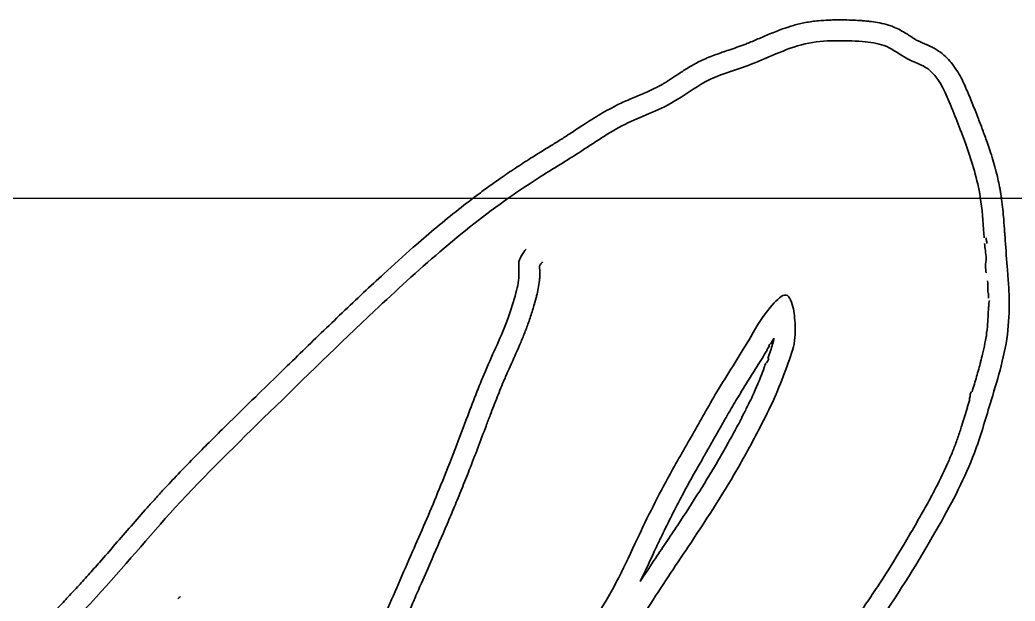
# Model space of a CAD drawing. Header units: millimetres. Extents: x 120281 to 1416367021, y -641565767 to 918373.
# Drawn here: x 931224.9 to 931692.3, y 864386.8 to 864659.6 of the extents above; entities that cross this region are included whole.
import ezdxf

# ---------------------------------------------------------------- set-up
doc = ezdxf.new("R2010")
doc.units = ezdxf.units.MM
doc.layers.add('0_Ном._пера__1', color=7, linetype='Continuous', lineweight=35)
doc.layers.add('размер', color=90, linetype='Continuous', lineweight=40)

msp = doc.modelspace()

# ---------------------------------------------------------------- linework, layer by layer
at = {"layer": '0_Ном._пера__1', "linetype": 'Continuous'}
for points, knots in [([(931633.90833, 864656.83871), (931633.20173, 864657.08834), (931632.50175, 864657.30726), (931631.81106, 864657.50102), (931630.39205, 864657.89909), (931629.01923, 864658.19189), (931627.69236, 864658.42077), (931626.36551, 864658.64965), (931625.0906, 864658.81462), (931623.877, 864658.94781), (931623.55327, 864658.98334), (931623.28362, 864659.01469), (931622.96825, 864659.04616), (931622.65261, 864659.07766), (931622.2572, 864659.11324), (931621.94272, 864659.14186), (931621.31393, 864659.19908), (931620.7153, 864659.24717), (931620.09096, 864659.2935), (931618.84234, 864659.38617), (931617.60606, 864659.4575), (931616.37371, 864659.51114), (931615.00524, 864659.5707), (931613.64614, 864659.60819), (931612.29454, 864659.62754), (931611.31303, 864659.64159), (931610.33567, 864659.64618), (931609.36126, 864659.64278), (931608.61411, 864659.64017), (931607.86004, 864659.63281), (931607.09685, 864659.619), (931606.33359, 864659.6052), (931605.55408, 864659.58537), (931604.77478, 864659.55613), (931603.21631, 864659.49766), (931601.63536, 864659.40354), (931600.01935, 864659.25578), (931598.9488, 864659.1579), (931597.86298, 864659.03639), (931596.7708, 864658.88482), (931595.77905, 864658.74718), (931594.7866, 864658.58464), (931593.77999, 864658.39293), (931593.30797, 864658.30304), (931592.81873, 864658.21024), (931592.3526, 864658.10938), (931591.88649, 864658.00852), (931591.42462, 864657.9013), (931590.96578, 864657.79069), (931590.0483, 864657.56951), (931589.16328, 864657.32767), (931588.27436, 864657.07311), (931586.49651, 864656.564), (931584.77135, 864655.99611), (931583.10139, 864655.39608), (931581.02643, 864654.65053), (931579.03041, 864653.85538), (931577.10715, 864653.05668), (931575.18389, 864652.25798), (931573.33371, 864651.45622), (931571.53917, 864650.68744), (931569.74463, 864649.91867), (931568.00552, 864649.18294), (931566.30532, 864648.50905), (931565.94339, 864648.3656), (931565.55851, 864648.2236), (931565.19996, 864648.08594)], [0, 0, 0, 0, 1, 1, 1, 2, 2, 2, 3, 3, 3, 4, 4, 4, 5, 5, 5, 6, 6, 6, 7, 7, 7, 8, 8, 8, 9, 9, 9, 10, 10, 10, 11, 11, 11, 12, 12, 12, 13, 13, 13, 14, 14, 14, 15, 15, 15, 16, 16, 16, 17, 17, 17, 18, 18, 18, 19, 19, 19, 20, 20, 20, 21, 21, 21, 22, 22, 22, 22]), ([(931635.93965, 864656.00626), (931635.76212, 864656.08469), (931635.58209, 864656.16205), (931635.40322, 864656.23681), (931635.22468, 864656.31143), (931635.16143, 864656.36221), (931634.98345, 864656.43265), (931634.6275, 864656.57353), (931634.32436, 864656.71163), (931633.97122, 864656.83645)], [0, 0, 0, 0, 1, 1, 1, 2, 2, 2, 3, 3, 3, 3]), ([(931646.13511, 864650.06414), (931646.0487, 864650.10842), (931645.96487, 864650.15213), (931645.88364, 864650.19525), (931645.72154, 864650.2813), (931645.6565, 864650.36792), (931645.48249, 864650.46685), (931645.30862, 864650.5657), (931645.15622, 864650.66854), (931644.9693, 864650.78055), (931644.5954, 864651.00461), (931644.20072, 864651.25365), (931643.77272, 864651.52681), (931643.13723, 864651.93239), (931642.43681, 864652.38947), (931641.66892, 864652.88002), (931640.90103, 864653.37056), (931640.06217, 864653.89502), (931639.13226, 864654.42546), (931638.20235, 864654.9559), (931637.1795, 864655.49265), (931636.05005, 864655.99234)], [0, 0, 0, 0, 1, 1, 1, 2, 2, 2, 3, 3, 3, 4, 4, 4, 5, 5, 5, 6, 6, 6, 7, 7, 7, 7]), ([(931677.62924, 864559.26759), (931677.22337, 864565.00709), (931676.8175, 864570.74659), (931675.91101, 864576.41216), (931675.24583, 864580.56953), (931674.31108, 864584.6871), (931673.16624, 864588.75428), (931672.0566, 864592.69641), (931670.74959, 864596.5912), (931669.39054, 864600.41304), (931666.92855, 864607.3365), (931664.29579, 864614.02057), (931661.34128, 864621.10281), (931658.88972, 864626.97945), (931656.21662, 864633.13023), (931651.37553, 864636.59559), (931648.44673, 864638.6921), (931644.72442, 864639.80572), (931641.40538, 864641.57548), (931638.15311, 864643.30965), (931635.28805, 864645.67384), (931631.99035, 864647.10848), (931628.90625, 864648.4502), (931625.44375, 864648.97889), (931622.0202, 864649.32282), (931617.7466, 864649.75215), (931613.53369, 864649.89358), (931609.28325, 864649.87593), (931604.65336, 864649.85671), (931599.97892, 864649.64874), (931595.44047, 864648.76782), (931590.68961, 864647.84567), (931586.08775, 864646.18612), (931581.59328, 864644.34293), (931577.14165, 864642.51731), (931572.79536, 864640.51153), (931568.30121, 864638.80804), (931561.0797, 864636.07076), (931553.47641, 864634.114), (931546.70435, 864630.50948), (931541.53355, 864627.75725), (931536.84736, 864624.04435), (931531.75132, 864621.10281), (931524.53304, 864616.93625), (931516.49248, 864614.31727), (931509.04422, 864610.58992), (931501.49754, 864606.8133), (931494.55893, 864601.89882), (931487.44737, 864597.30958), (931481.58634, 864593.52733), (931475.60783, 864589.96599), (931469.72313, 864586.24357), (931464.6199, 864583.01548), (931459.58723, 864579.66624), (931454.64676, 864576.19129), (931432.15108, 864560.36865), (931411.56722, 864541.9397), (931391.51274, 864523.07183), (931374.85979, 864507.40423), (931358.57187, 864491.43399), (931342.2215, 864475.48537), (931327.182, 864460.8154), (931312.08967, 864446.16373), (931297.91755, 864430.66635), (931285.30592, 864416.87538), (931273.42302, 864402.41468), (931260.81255, 864388.61478), (931253.29068, 864380.38344), (931245.50993, 864372.38721), (931238.02171, 864364.12874), (931230.11802, 864355.41207), (931222.54022, 864346.40325), (931214.75954, 864337.56806), (931207.05921, 864328.82413), (931199.16015, 864320.25027), (931192.05238, 864311.00928), (931186.73071, 864304.09045), (931181.85262, 864296.79765), (931177.62807, 864289.18309), (931173.77401, 864282.23633), (931170.46372, 864275.02178), (931166.50342, 864268.0667), (931161.18166, 864258.72064), (931154.68595, 864249.84313), (931151.48884, 864239.72586), (931150.02211, 864235.08437), (931149.25085, 864230.1819), (931148.71003, 864225.27697), (931148.30104, 864221.56764), (931148.02378, 864217.8569), (931148.14977, 864214.16379), (931148.28251, 864210.2729), (931148.86368, 864206.40159), (931149.26607, 864202.49369), (931149.70846, 864198.19728), (931149.93508, 864193.85668), (931150.93424, 864189.71367), (931151.79273, 864186.15392), (931153.21846, 864182.74007), (931154.26746, 864179.15357), (931155.26625, 864175.73874), (931155.92669, 864172.16726), (931157.6119, 864169.15213), (931159.0689, 864166.54532), (931161.29076, 864164.35451), (931163.16714, 864161.92795), (931165.80098, 864158.52182), (931167.74655, 864154.65154), (931170.39879, 864151.36964), (931173.49959, 864147.53268), (931177.56777, 864144.49982), (931181.52217, 864141.36644), (931185.51984, 864138.19876), (931189.40102, 864134.9283), (931193.75774, 864132.47508), (931197.77595, 864130.21246), (931202.20015, 864128.64497), (931206.55271, 864126.91751), (931211.54947, 864124.93438), (931216.4509, 864122.74045), (931221.56994, 864121.36192), (931228.38402, 864119.52694), (931235.58157, 864119.13677), (931242.7054, 864118.58307), (931248.47881, 864118.13433), (931254.20434, 864117.57817), (931259.94476, 864117.47122), (931268.0855, 864117.31956), (931276.25552, 864118.07142), (931284.41837, 864118.58311), (931289.98977, 864118.93235), (931295.55696, 864119.16978), (931301.10205, 864119.69317), (931307.6237, 864120.30875), (931314.11392, 864121.31995), (931320.57116, 864122.47191), (931328.19964, 864123.83282), (931335.78247, 864125.39017), (931343.37522, 864126.9176), (931356.20987, 864129.49954), (931369.07358, 864131.99602), (931381.75405, 864135.25387), (931394.19097, 864138.44915), (931406.45232, 864142.37677), (931418.46269, 864146.92395), (931429.73292, 864151.19091), (931440.78223, 864156.00345), (931451.83159, 864160.81596)], [0, 0, 0, 0, 1, 1, 1, 2, 2, 2, 3, 3, 3, 4, 4, 4, 5, 5, 5, 6, 6, 6, 7, 7, 7, 8, 8, 8, 9, 9, 9, 10, 10, 10, 11, 11, 11, 12, 12, 12, 13, 13, 13, 14, 14, 14, 15, 15, 15, 16, 16, 16, 17, 17, 17, 18, 18, 18, 19, 19, 19, 20, 20, 20, 21, 21, 21, 22, 22, 22, 23, 23, 23, 24, 24, 24, 25, 25, 25, 26, 26, 26, 27, 27, 27, 28, 28, 28, 29, 29, 29, 30, 30, 30, 31, 31, 31, 32, 32, 32, 33, 33, 33, 34, 34, 34, 35, 35, 35, 36, 36, 36, 37, 37, 37, 38, 38, 38, 39, 39, 39, 40, 40, 40, 41, 41, 41, 42, 42, 42, 43, 43, 43, 44, 44, 44, 45, 45, 45, 46, 46, 46, 47, 47, 47, 48, 48, 48, 49, 49, 49, 49]), ([(931565.30377, 864648.08614), (931565.01183, 864647.97391), (931564.72162, 864647.86398), (931564.42745, 864647.75415), (931564.13313, 864647.64425), (931563.75796, 864647.54491), (931563.45812, 864647.43595), (931562.85813, 864647.21791), (931562.23529, 864646.99274), (931561.61452, 864646.77619), (931560.37298, 864646.34309), (931559.099, 864645.91028), (931557.78442, 864645.46494), (931555.81824, 864644.79887), (931553.78014, 864644.10525), (931551.6891, 864643.33143), (931549.59805, 864642.55762), (931547.45523, 864641.70325), (931545.29166, 864640.70432), (931544.39871, 864640.29204), (931543.49415, 864639.85552), (931542.59713, 864639.38893)], [0, 0, 0, 0, 1, 1, 1, 2, 2, 2, 3, 3, 3, 4, 4, 4, 5, 5, 5, 6, 6, 6, 7, 7, 7, 7]), ([(931656.20001, 864645.13261), (931655.86444, 864645.35287), (931655.53174, 864645.56057), (931655.20309, 864645.75727), (931654.54581, 864646.15068), (931653.89848, 864646.50007), (931653.2802, 864646.8176), (931652.36917, 864647.28546), (931651.50542, 864647.68494), (931650.70378, 864648.04384), (931649.90213, 864648.40275), (931649.15774, 864648.72151), (931648.48579, 864649.01743), (931647.81386, 864649.31334), (931647.21378, 864649.58634), (931646.69014, 864649.84239), (931646.54221, 864649.91472), (931646.44558, 864649.98564), (931646.31037, 864650.05525)], [0, 0, 0, 0, 1, 1, 1, 2, 2, 2, 3, 3, 3, 4, 4, 4, 5, 5, 5, 6, 6, 6, 6]), ([(931670.78389, 864623.81369), (931670.64892, 864624.13881), (931670.51334, 864624.46457), (931670.37714, 864624.79103), (931670.15734, 864625.31788), (931669.93904, 864625.85525), (931669.70599, 864626.40477), (931669.47295, 864626.9543), (931669.23228, 864627.51476), (931668.98219, 864628.08371), (931668.48202, 864629.22161), (931667.94575, 864630.39412), (931667.35165, 864631.5866), (931666.75755, 864632.77909), (931666.10671, 864633.99175), (931665.37356, 864635.20834), (931664.64042, 864636.42492), (931663.82459, 864637.64608), (931662.89368, 864638.847), (931662.12472, 864639.839), (931661.27693, 864640.81719), (931660.33297, 864641.75797), (931659.38901, 864642.69876), (931658.34792, 864643.60205), (931657.2035, 864644.43347), (931657.0351, 864644.55581), (931656.86109, 864644.67773), (931656.69213, 864644.79435)], [0, 0, 0, 0, 1, 1, 1, 2, 2, 2, 3, 3, 3, 4, 4, 4, 5, 5, 5, 6, 6, 6, 7, 7, 7, 8, 8, 8, 9, 9, 9, 9]), ([(931542.72249, 864639.39033), (931542.39361, 864639.21914), (931542.06364, 864639.04332), (931541.73905, 864638.86642), (931540.9886, 864638.45743), (931540.15902, 864638.03787), (931539.4513, 864637.61715), (931537.86049, 864636.67145), (931536.35268, 864635.70942), (931534.93882, 864634.77414), (931533.52498, 864633.83887), (931532.18903, 864632.93096), (931530.90718, 864632.08605), (931529.62533, 864631.24115), (931528.40045, 864630.4594), (931527.22171, 864629.76653)], [0, 0, 0, 0, 1, 1, 1, 2, 2, 2, 3, 3, 3, 4, 4, 4, 5, 5, 5, 5]), ([(931526.49094, 864629.29138), (931526.22162, 864629.13934), (931525.94905, 864628.98862), (931525.67327, 864628.83909), (931525.12131, 864628.53979), (931524.47669, 864628.25781), (931523.89938, 864627.96716), (931522.7447, 864627.38585), (931521.54362, 864626.82047), (931520.29562, 864626.25792), (931518.42279, 864625.41373), (931516.45608, 864624.57963), (931514.41077, 864623.71178), (931512.36545, 864622.84393), (931510.24556, 864621.94227), (931508.08054, 864620.95092), (931507.05571, 864620.48166), (931506.01378, 864619.99253), (931504.97204, 864619.47595), (931504.60465, 864619.29377), (931504.21281, 864619.12329), (931503.84833, 864618.93664)], [0, 0, 0, 0, 1, 1, 1, 2, 2, 2, 3, 3, 3, 4, 4, 4, 5, 5, 5, 6, 6, 6, 7, 7, 7, 7]), ([(931687.37129, 864559.9565), (931687.22853, 864561.97531), (931687.08347, 864564.02934), (931686.91317, 864566.11544), (931686.79278, 864567.59016), (931686.65972, 864569.08092), (931686.50519, 864570.58657), (931686.33785, 864572.21705), (931686.14533, 864573.86501), (931685.9157, 864575.52865), (931685.81907, 864576.22874), (931685.71586, 864576.9316), (931685.60514, 864577.63706), (931685.50833, 864578.25386), (931685.40593, 864578.8712), (931685.29853, 864579.48599), (931685.19112, 864580.10078), (931685.07852, 864580.71394), (931684.96107, 864581.32543), (931684.72616, 864582.54842), (931684.47159, 864583.76477), (931684.19873, 864584.97431), (931683.85874, 864586.48145), (931683.49043, 864587.97801), (931683.09661, 864589.46372), (931682.69263, 864590.98781), (931682.26077, 864592.50179), (931681.81026, 864593.9935), (931681.35975, 864595.48522), (931680.8904, 864596.95716), (931680.40961, 864598.40887), (931679.9818, 864599.70063), (931679.54491, 864600.97635), (931679.10408, 864602.23551), (931678.75394, 864603.2356), (931678.40206, 864604.22368), (931678.0466, 864605.20874), (931677.69114, 864606.19379), (931677.33226, 864607.17458), (931676.96955, 864608.15268), (931676.24414, 864610.10888), (931675.5036, 864612.05429), (931674.74514, 864614.00165), (931674.32385, 864615.0833), (931673.89695, 864616.16555), (931673.46414, 864617.25063), (931672.59854, 864619.4208), (931671.70908, 864621.60226), (931670.79156, 864623.81326)], [0, 0, 0, 0, 1, 1, 1, 2, 2, 2, 3, 3, 3, 4, 4, 4, 5, 5, 5, 6, 6, 6, 7, 7, 7, 8, 8, 8, 9, 9, 9, 10, 10, 10, 11, 11, 11, 12, 12, 12, 13, 13, 13, 14, 14, 14, 15, 15, 15, 16, 16, 16, 16]), ([(931504.1218, 864618.91926), (931503.75803, 864618.73257), (931503.39656, 864618.54412), (931503.03733, 864618.35408), (931502.31797, 864617.97353), (931501.39339, 864617.58803), (931500.691, 864617.19646), (931499.28596, 864616.41317), (931497.88285, 864615.6114), (931496.53885, 864614.79727), (931493.77564, 864613.12345), (931491.12928, 864611.40513), (931488.56, 864609.7168), (931487.58807, 864609.07812), (931486.61785, 864608.44372), (931485.66584, 864607.81711), (931484.82208, 864607.26175), (931483.9996, 864606.71242), (931483.16876, 864606.17178), (931482.42516, 864605.68791), (931481.68235, 864605.21223), (931480.93768, 864604.7367), (931480.19312, 864604.26123), (931479.46549, 864603.78751), (931478.71221, 864603.3139), (931477.20543, 864602.36652), (931475.66034, 864601.42151), (931474.12359, 864600.47226), (931471.05009, 864598.57374), (931467.92441, 864596.65824), (931464.77617, 864594.67029), (931463.5727, 864593.91036), (931462.36621, 864593.14291), (931461.16892, 864592.36872), (931459.97161, 864591.59453), (931458.77813, 864590.81308), (931457.58852, 864590.02508), (931455.20936, 864588.44912), (931452.84987, 864586.84538), (931450.50475, 864585.21327), (931448.71177, 864583.96543), (931446.93315, 864582.70077), (931445.16485, 864581.42264), (931443.39655, 864580.14452), (931441.63891, 864578.85252), (931439.89534, 864577.54711), (931436.40818, 864574.93628), (931432.96808, 864572.27305), (931429.5717, 864569.56603), (931422.77895, 864564.152), (931416.15745, 864558.56278), (931409.6624, 864552.86551), (931405.01361, 864548.78772), (931400.4298, 864544.65453), (931395.89544, 864540.4901), (931392.67622, 864537.53351), (931389.4821, 864534.56116), (931386.30709, 864531.58161), (931382.96131, 864528.4418), (931379.63393, 864525.29314), (931376.32041, 864522.13593), (931373.00688, 864518.97873), (931369.70725, 864515.81371), (931366.41798, 864512.64346), (931359.83946, 864506.30296), (931353.30339, 864499.94153), (931346.78101, 864493.58006), (931343.07415, 864489.96465), (931339.37146, 864486.34926), (931335.66896, 864482.73754), (931331.01264, 864478.19539), (931326.33861, 864473.64332), (931321.67316, 864469.05358), (931317.00771, 864464.46383), (931312.35163, 864459.83702), (931307.735, 864455.14675), (931304.86669, 864452.23268), (931302.01408, 864449.29412), (931299.18326, 864446.32462), (931296.91983, 864443.95032), (931294.67121, 864441.55598), (931292.44005, 864439.13884), (931291.13677, 864437.72691), (931289.85636, 864436.30515), (931288.56931, 864434.88164), (931287.28224, 864433.45812), (931285.99443, 864432.03245), (931284.72389, 864430.60326), (931282.18277, 864427.74481), (931279.66163, 864424.87776), (931277.16803, 864422.01358), (931272.18087, 864416.28525), (931267.2657, 864410.568), (931262.32346, 864404.94924), (931260.59091, 864402.97953), (931258.85445, 864401.02184), (931257.11176, 864399.07991), (931256.18898, 864398.05164), (931255.22831, 864397.0304), (931254.30092, 864396.01154)], [0, 0, 0, 0, 1, 1, 1, 2, 2, 2, 3, 3, 3, 4, 4, 4, 5, 5, 5, 6, 6, 6, 7, 7, 7, 8, 8, 8, 9, 9, 9, 10, 10, 10, 11, 11, 11, 12, 12, 12, 13, 13, 13, 14, 14, 14, 15, 15, 15, 16, 16, 16, 17, 17, 17, 18, 18, 18, 19, 19, 19, 20, 20, 20, 21, 21, 21, 22, 22, 22, 23, 23, 23, 24, 24, 24, 25, 25, 25, 26, 26, 26, 27, 27, 27, 28, 28, 28, 29, 29, 29, 30, 30, 30, 31, 31, 31, 32, 32, 32, 33, 33, 33, 33]), ([(931429.23028, 864244.20809), (931428.28627, 864238.60728), (931427.34225, 864233.00647), (931426.1197, 864227.44792), (931424.98116, 864222.27136), (931423.60106, 864217.13145), (931422.67442, 864211.95136), (931422.08438, 864208.65291), (931421.6782, 864205.33817), (931421.52453, 864201.90852), (931421.36163, 864198.27297), (931421.48248, 864194.50831), (931422.96079, 864191.28991), (931423.7847, 864189.4962), (931425.03027, 864187.87216), (931426.40607, 864186.41196), (931427.95547, 864184.76751), (931429.67006, 864183.33084), (931431.57398, 864182.10788), (931433.68815, 864180.74988), (931436.03578, 864179.65538), (931438.46895, 864179.2385), (931441.46903, 864178.72448), (931444.59915, 864179.24063), (931447.65928, 864179.81238), (931450.50728, 864180.34449), (931453.29464, 864180.92476), (931455.9905, 864181.82094), (931461.61444, 864183.69051), (931466.84019, 864186.93494), (931471.49865, 864190.71603), (931475.4745, 864193.94308), (931479.03715, 864197.56104), (931482.98437, 864200.76076), (931487.85713, 864204.71075), (931493.31598, 864208.02338), (931497.91977, 864212.2383), (931503.29308, 864217.15773), (931507.50161, 864223.3063), (931512.28244, 864228.88261), (931516.25599, 864233.51733), (931520.6249, 864237.75674), (931524.91805, 864242.08177), (931530.40851, 864247.61301), (931535.77508, 864253.2843), (931540.71697, 864259.29996), (931545.37593, 864264.97121), (931549.65744, 864270.94853), (931554.1368, 864276.77111), (931563.96685, 864289.54889), (931574.74972, 864301.5815), (931584.46581, 864314.42045), (931592.68454, 864325.28077), (931600.13996, 864336.71805), (931607.89985, 864347.9356), (931615.3461, 864358.69976), (931623.07271, 864369.26159), (931630.41751, 864380.07459), (931639.7458, 864393.80767), (931648.45822, 864407.94589), (931656.64919, 864422.45274), (931662.85972, 864433.45208), (931668.77048, 864444.66334), (931673.19268, 864456.42851), (931676.0136, 864463.93349), (931678.2288, 864471.66387), (931680.54583, 864479.38546), (931682.1346, 864484.68009), (931683.77127, 864489.9706), (931685.1983, 864495.24636), (931686.67204, 864500.69477), (931687.92212, 864506.12745), (931688.6567, 864511.9624), (931689.3294, 864517.30581), (931689.56976, 864522.98656), (931689.52468, 864527.57034), (931689.48222, 864531.88775), (931689.18627, 864535.232), (931688.65645, 864542.26838), (931688.01828, 864550.74378), (931687.04076, 864564.57587), (931687.37134, 864559.95648), (931687.40566, 864559.47687), (931687.41628, 864558.7946), (931687.4646, 864558.11608)], [0, 0, 0, 0, 1, 1, 1, 2, 2, 2, 3, 3, 3, 4, 4, 4, 5, 5, 5, 6, 6, 6, 7, 7, 7, 8, 8, 8, 9, 9, 9, 10, 10, 10, 11, 11, 11, 12, 12, 12, 13, 13, 13, 14, 14, 14, 15, 15, 15, 16, 16, 16, 17, 17, 17, 18, 18, 18, 19, 19, 19, 20, 20, 20, 21, 21, 21, 22, 22, 22, 23, 23, 23, 24, 24, 24, 25, 25, 25, 26, 26, 26, 27, 27, 27, 28, 28, 28, 28]), ([(931678.61972, 864540.84836), (931678.54123, 864541.87259), (931678.45689, 864542.9866), (931678.3698, 864544.14826), (931678.28271, 864545.3098), (931678.78106, 864546.50504), (931678.6927, 864547.71433), (931678.516, 864550.13285), (931678.12885, 864552.54457), (931677.98087, 864554.60372)], [0, 0, 0, 0, 1, 1, 1, 2, 2, 2, 3, 3, 3, 3]), ([(931462.61671, 864552.01296), (931461.17238, 864550.14027), (931459.72805, 864548.26757), (931459.30801, 864546.13639), (931458.98774, 864544.51138), (931459.26298, 864542.73608), (931459.30801, 864540.99415), (931459.39263, 864537.72087), (931458.66437, 864534.56542), (931457.8365, 864531.44401), (931456.78164, 864527.46673), (931455.56505, 864523.54471), (931454.16213, 864519.69275), (931451.06791, 864511.19702), (931447.06728, 864503.04209), (931443.50028, 864494.71779), (931440.33758, 864487.33701), (931437.51579, 864479.82309), (931434.68002, 864472.31394), (931430.50252, 864461.25188), (931426.29469, 864450.20018), (931421.81531, 864439.2594), (931418.01995, 864429.98934), (931414.02964, 864420.79891), (931410.01237, 864411.62082), (931405.67964, 864401.72198), (931401.31556, 864391.8375), (931397.14325, 864381.87173), (931393.92085, 864374.17484), (931390.81284, 864366.42946), (931387.58724, 864358.73355), (931384.38667, 864351.09735), (931381.07033, 864343.50985), (931377.66114, 864335.96348), (931372.38788, 864324.29091), (931366.89247, 864312.71674), (931361.09562, 864301.29679), (931357.37789, 864293.97275), (931353.53616, 864286.71214), (931350.06809, 864279.26106), (931348.12536, 864275.08715), (931346.29989, 864270.85347), (931344.18646, 864266.77358), (931340.50186, 864259.66062), (931335.94202, 864253.01512), (931331.6918, 864246.20652), (931327.70778, 864239.82434), (931323.99581, 864233.29887), (931320.29422, 864226.74001), (931317.31672, 864221.46418), (931314.34592, 864216.16674), (931310.73818, 864211.31519), (931307.64634, 864207.15738), (931304.08678, 864203.32706), (931301.14702, 864199.075), (931298.25271, 864194.88867), (931295.95918, 864190.29354), (931293.4281, 864185.85318), (931290.83357, 864181.30151), (931287.98927, 864176.91247), (931284.97347, 864172.63137), (931281.55542, 864167.77926), (931277.91686, 864163.06582), (931273.9458, 864158.67522), (931271.38248, 864155.84107), (931268.68053, 864153.14146), (931265.1211, 864151.32999), (931262.34907, 864149.91925), (931259.05542, 864149.04731), (931256.29927, 864149.86145)], [0, 0, 0, 0, 1, 1, 1, 2, 2, 2, 3, 3, 3, 4, 4, 4, 5, 5, 5, 6, 6, 6, 7, 7, 7, 8, 8, 8, 9, 9, 9, 10, 10, 10, 11, 11, 11, 12, 12, 12, 13, 13, 13, 14, 14, 14, 15, 15, 15, 16, 16, 16, 17, 17, 17, 18, 18, 18, 19, 19, 19, 20, 20, 20, 21, 21, 21, 22, 22, 22, 23, 23, 23, 23]), ([(931470.35019, 864546.04845), (931470.21093, 864545.86789), (931470.07926, 864545.69712), (931469.95604, 864545.5361), (931469.70961, 864545.21404), (931469.49716, 864544.93058), (931469.32442, 864544.68973), (931469.15168, 864544.44889), (931469.01891, 864544.25074), (931468.92777, 864544.10472)], [0, 0, 0, 0, 1, 1, 1, 2, 2, 2, 3, 3, 3, 3]), ([(931468.92592, 864544.10175), (931468.92886, 864544.0095), (931468.93347, 864543.90095), (931468.93981, 864543.77683), (931468.9525, 864543.5286), (931468.97251, 864543.21836), (931468.9953, 864542.84944), (931469.01808, 864542.48051), (931469.04367, 864542.05285), (931469.06123, 864541.56593), (931469.06865, 864541.36044), (931469.07396, 864541.14127), (931469.07719, 864540.92639), (931469.08326, 864540.52383), (931469.08166, 864540.12606), (931469.07223, 864539.73347), (931469.05337, 864538.94829), (931469.00529, 864538.18389), (931468.9353, 864537.44193), (931468.80573, 864536.0683), (931468.60155, 864534.77208), (931468.36387, 864533.55237), (931468.12619, 864532.33267), (931467.85502, 864531.18882), (931467.58216, 864530.11521), (931467.50366, 864529.80637), (931467.4255, 864529.5033), (931467.34725, 864529.20597), (931467.28197, 864528.95791), (931467.21595, 864528.7141), (931467.15013, 864528.46905), (931467.08432, 864528.224), (931467.01897, 864527.979), (931466.95197, 864527.73419), (931466.81796, 864527.24457), (931466.68093, 864526.75547), (931466.542, 864526.26687), (931466.26414, 864525.28968), (931465.97649, 864524.31458), (931465.67846, 864523.3418), (931465.0824, 864521.39625), (931464.44524, 864519.45997), (931463.764, 864517.53483), (931463.44094, 864516.62186), (931463.10733, 864515.71052), (931462.76716, 864514.80912), (931462.42698, 864513.90772), (931462.07973, 864513.01443), (931461.72714, 864512.12865), (931461.02196, 864510.35709), (931460.29528, 864508.61558), (931459.55898, 864506.89948), (931458.0813, 864503.45546), (931456.5659, 864500.11333), (931455.10148, 864496.83865), (931454.5281, 864495.55647), (931453.96238, 864494.28471), (931453.40926, 864493.02154), (931453.10682, 864492.33085), (931452.80809, 864491.64273), (931452.51392, 864490.95691), (931451.92556, 864489.58525), (931451.34797, 864488.20514), (931450.7777, 864486.81509), (931450.20743, 864485.42503), (931449.64492, 864484.0258), (931449.08773, 864482.6183), (931447.97337, 864479.8033), (931446.88046, 864476.95519), (931445.78963, 864474.08151), (931445.14536, 864472.38424), (931444.50186, 864470.67807), (931443.85482, 864468.9646), (931442.56073, 864465.53768), (931441.26096, 864462.10436), (931439.94896, 864458.66902), (931438.63696, 864455.23368), (931437.31248, 864451.79587), (931435.96823, 864448.35862), (931434.79889, 864445.36863), (931433.61463, 864442.37906), (931432.41051, 864439.39193), (931431.2947, 864436.62389), (931430.15999, 864433.85657), (931429.01257, 864431.10291), (931427.86515, 864428.34924), (931426.70492, 864425.60633), (931425.53633, 864422.87239), (931423.19916, 864417.40452), (931420.82843, 864411.97239), (931418.45916, 864406.56254), (931416.79146, 864402.7546), (931415.12473, 864398.95811), (931413.47159, 864395.16769), (931412.33964, 864392.57226), (931411.21395, 864389.97967), (931410.09872, 864387.3882), (931409.10619, 864385.08186), (931408.12184, 864382.77642), (931407.1485, 864380.47067), (931406.52162, 864378.98563), (931405.89893, 864377.50181), (931405.27941, 864376.01177), (931404.65989, 864374.52175), (931404.04441, 864373.02676), (931403.42739, 864371.52754), (931402.19335, 864368.52908), (931400.96034, 864365.5136), (931399.71569, 864362.48705), (931398.84904, 864360.37966), (931397.97555, 864358.26693), (931397.09227, 864356.15077), (931396.53172, 864354.80779), (931395.96604, 864353.46392), (931395.39804, 864352.12263), (931394.83004, 864350.78134), (931394.25749, 864349.44161), (931393.68292, 864348.10372), (931392.53379, 864345.42798), (931391.37467, 864342.75892), (931390.20082, 864340.09629), (931388.7573, 864336.82194), (931387.29661, 864333.55804), (931385.8184, 864330.30139), (931384.34019, 864327.04475), (931382.84325, 864323.79421), (931381.32689, 864320.551), (931378.29418, 864314.06457), (931375.18205, 864307.60739), (931371.97596, 864301.18916), (931371.3678, 864299.9717), (931370.75363, 864298.75534), (931370.13863, 864297.54075)], [0, 0, 0, 0, 1, 1, 1, 2, 2, 2, 3, 3, 3, 4, 4, 4, 5, 5, 5, 6, 6, 6, 7, 7, 7, 8, 8, 8, 9, 9, 9, 10, 10, 10, 11, 11, 11, 12, 12, 12, 13, 13, 13, 14, 14, 14, 15, 15, 15, 16, 16, 16, 17, 17, 17, 18, 18, 18, 19, 19, 19, 20, 20, 20, 21, 21, 21, 22, 22, 22, 23, 23, 23, 24, 24, 24, 25, 25, 25, 26, 26, 26, 27, 27, 27, 28, 28, 28, 29, 29, 29, 30, 30, 30, 31, 31, 31, 32, 32, 32, 33, 33, 33, 34, 34, 34, 35, 35, 35, 36, 36, 36, 37, 37, 37, 38, 38, 38, 39, 39, 39, 40, 40, 40, 41, 41, 41, 42, 42, 42, 43, 43, 43, 44, 44, 44, 44]), ([(931679.58099, 864531.3978), (931679.5396, 864532.20237), (931679.48757, 864533.04842), (931679.42415, 864533.98028), (931679.36074, 864534.91208), (931679.44613, 864535.92322), (931679.36063, 864537.06345)], [0, 0, 0, 0, 1, 1, 1, 2, 2, 2, 2]), ([(931448.46553, 864284.87146), (931451.81374, 864291.39168), (931455.16196, 864297.91191), (931458.58547, 864304.40403), (931461.71826, 864310.34484), (931464.91411, 864316.26211), (931467.59518, 864322.40564), (931470.23492, 864328.45446), (931472.37565, 864334.7226), (931474.88665, 864340.83576), (931477.97139, 864348.34572), (931481.61496, 864355.62178), (931485.61018, 864362.69594), (931492.29431, 864374.5312), (931499.96274, 864385.80135), (931506.20254, 864397.844), (931509.25729, 864403.7396), (931511.96965, 864409.82034), (931514.78489, 864415.84561), (931519.6166, 864426.18662), (931524.75134, 864436.36422), (931530.25338, 864446.37811), (931533.89447, 864453.00501), (931537.69642, 864459.56021), (931541.40426, 864466.0938), (931545.20833, 864472.79693), (931548.91335, 864479.4773), (931552.98691, 864486.23989), (931558.06488, 864494.66991), (931563.71554, 864503.22769), (931568.16904, 864510.91093), (931571.13667, 864516.03071), (931573.57272, 864520.76217), (931579.20097, 864526.75106), (931581.26988, 864528.95254), (931583.77033, 864531.32391), (931585.40443, 864530.1962), (931585.97972, 864529.79918), (931586.44687, 864528.96846), (931586.83109, 864528.1461), (931588.15786, 864525.30636), (931588.48744, 864522.56623), (931588.73538, 864519.73238), (931589.03954, 864516.25581), (931589.22192, 864512.63818), (931588.73499, 864509.14965), (931588.16205, 864505.04498), (931586.66192, 864501.11904), (931585.20157, 864497.20962), (931583.5288, 864492.73155), (931581.90824, 864488.27514), (931580.04253, 864483.91229), (931577.99419, 864479.12236), (931575.65037, 864474.44519), (931573.25327, 864469.80134), (931569.51596, 864462.56116), (931565.64899, 864455.40197), (931561.57367, 864448.36214), (931554.44645, 864436.05034), (931546.68194, 864424.1036), (931538.77845, 864412.25888), (931532.46407, 864402.79569), (931526.06099, 864393.39761), (931520.00568, 864383.77647), (931515.07618, 864375.9441), (931510.37715, 864367.96389), (931505.40069, 864360.15691), (931503.35025, 864356.9402), (931501.25272, 864353.7529), (931498.97717, 864350.68794), (931495.94109, 864346.59861), (931492.58825, 864342.72706), (931489.8134, 864338.47795), (931486.94081, 864334.07918), (931484.68754, 864329.27579), (931482.39393, 864324.52369), (931480.07257, 864319.71411), (931477.70975, 864314.95709), (931475.41096, 864310.13336), (931472.21423, 864303.42539), (931469.1415, 864296.58846), (931464.93412, 864290.51207), (931462.67386, 864287.24775), (931460.08591, 864284.20291), (931457.49818, 864281.15809)], [0, 0, 0, 0, 1, 1, 1, 2, 2, 2, 3, 3, 3, 4, 4, 4, 5, 5, 5, 6, 6, 6, 7, 7, 7, 8, 8, 8, 9, 9, 9, 10, 10, 10, 11, 11, 11, 12, 12, 12, 13, 13, 13, 14, 14, 14, 15, 15, 15, 16, 16, 16, 17, 17, 17, 18, 18, 18, 19, 19, 19, 20, 20, 20, 21, 21, 21, 22, 22, 22, 23, 23, 23, 24, 24, 24, 25, 25, 25, 26, 26, 26, 27, 27, 27, 28, 28, 28, 28]), ([(931679.89137, 864524.91209), (931679.90059, 864525.50098), (931679.90497, 864526.07589), (931679.90485, 864526.63287), (931679.90477, 864527.05489), (931680.26673, 864527.46209), (931680.26162, 864527.86235)], [0, 0, 0, 0, 1, 1, 1, 2, 2, 2, 2]), ([(931678.97593, 864513.13823), (931679.17431, 864514.70717), (931679.33428, 864516.3379), (931679.45688, 864517.96826), (931679.57947, 864519.59861), (931679.64572, 864521.22824), (931679.69727, 864522.79606), (931679.72101, 864523.518), (931679.71234, 864524.22385), (931679.72234, 864524.91351)], [0, 0, 0, 0, 1, 1, 1, 2, 2, 2, 3, 3, 3, 3]), ([(931676.07786, 864499.21674), (931676.38667, 864500.39394), (931676.68012, 864501.56063), (931676.95575, 864502.72228), (931677.35881, 864504.42105), (931677.78562, 864506.10646), (931678.10586, 864507.80248), (931678.29393, 864508.79853), (931678.56661, 864509.79156), (931678.72259, 864510.79753), (931678.8426, 864511.57157), (931678.81147, 864512.36182), (931678.9108, 864513.14631)], [0, 0, 0, 0, 1, 1, 1, 2, 2, 2, 3, 3, 3, 4, 4, 4, 4]), ([(931577.35934, 864507.33613), (931577.66355, 864507.86716), (931577.95827, 864508.38299), (931578.24749, 864508.88541), (931578.49818, 864509.32088), (931578.75759, 864509.74629), (931579.00279, 864510.16343)], [0, 0, 0, 0, 1, 1, 1, 2, 2, 2, 2]), ([(931579.02205, 864510.16292), (931578.88665, 864509.3099), (931578.67989, 864508.39337), (931578.40531, 864507.40845), (931578.13072, 864506.42351), (931577.77051, 864505.37147), (931577.3771, 864504.25324)], [0, 0, 0, 0, 1, 1, 1, 2, 2, 2, 2]), ([(931563.55879, 864484.81314), (931564.37428, 864486.13574), (931565.20202, 864487.46499), (931566.03479, 864488.79648), (931567.70034, 864491.45946), (931569.3837, 864494.13084), (931571.03323, 864496.78104), (931572.68276, 864499.43124), (931574.29526, 864502.05982), (931575.81928, 864504.64664)], [0, 0, 0, 0, 1, 1, 1, 2, 2, 2, 3, 3, 3, 3]), ([(931575.73062, 864504.63696), (931575.93742, 864504.98814), (931576.14257, 864505.33858), (931576.34594, 864505.68823), (931576.50796, 864505.96678), (931576.72427, 864506.28252), (931576.88177, 864506.55577)], [0, 0, 0, 0, 1, 1, 1, 2, 2, 2, 2]), ([(931576.60125, 864500.68877), (931576.46661, 864500.32681), (931576.33211, 864499.96443), (931576.19857, 864499.60431), (931576.06505, 864499.2442), (931575.64462, 864498.92625), (931575.51217, 864498.56904)], [0, 0, 0, 0, 1, 1, 1, 2, 2, 2, 2]), ([(931672.05477, 864485.05456), (931672.41697, 864486.25439), (931672.77713, 864487.44688), (931673.13229, 864488.63186), (931673.84259, 864491.0018), (931674.53267, 864493.34294), (931675.17997, 864495.65039), (931675.51579, 864496.84748), (931675.84359, 864498.03704), (931676.15263, 864499.21423)], [0, 0, 0, 0, 1, 1, 1, 2, 2, 2, 3, 3, 3, 3]), ([(931574.47326, 864496.41285), (931573.94692, 864495.00772), (931573.42386, 864493.62718), (931572.89516, 864492.27331), (931572.42208, 864491.06187), (931571.96057, 864489.8717), (931571.47259, 864488.70399), (931571.2145, 864488.08637), (931570.87315, 864487.48028), (931570.60552, 864486.86837)], [0, 0, 0, 0, 1, 1, 1, 2, 2, 2, 3, 3, 3, 3]), ([(931516.16797, 864395.89474), (931518.17036, 864399.90084), (931520.00565, 864403.87986), (931521.80146, 864407.76419), (931522.25974, 864408.75544), (931522.71526, 864409.74063), (931523.17014, 864410.71858), (931523.53341, 864411.49953), (931523.89795, 864412.2752), (931524.26295, 864413.05099), (931524.62795, 864413.82676), (931524.99122, 864414.6014), (931525.35967, 864415.37512), (931526.09657, 864416.92256), (931526.84251, 864418.46595), (931527.59356, 864420.00516), (931529.09565, 864423.08357), (931530.62586, 864426.14557), (931532.18722, 864429.19124), (931533.41583, 864431.58781), (931534.66329, 864433.97429), (931535.93058, 864436.35071), (931536.70181, 864437.7969), (931537.48174, 864439.23928), (931538.26784, 864440.67804), (931538.83512, 864441.7163), (931539.40524, 864442.75266), (931539.98183, 864443.79059), (931540.55842, 864444.82853), (931541.14221, 864445.86708), (931541.72712, 864446.90662), (931542.89694, 864448.9857), (931544.07894, 864451.0685), (931545.26986, 864453.15618), (931546.25612, 864454.8851), (931547.2466, 864456.61752), (931548.23706, 864458.35439), (931548.77165, 864459.29185), (931549.3001, 864460.23071), (931549.83377, 864461.17097), (931550.90113, 864463.05153), (931551.96117, 864464.9215), (931553.01188, 864466.78111), (931554.0626, 864468.64073), (931555.11113, 864470.4905), (931556.16493, 864472.33331), (931557.09928, 864473.96722), (931558.03964, 864475.59547), (931558.99138, 864477.22041), (931559.70473, 864478.43836), (931560.42003, 864479.65462), (931561.15004, 864480.86979), (931561.54255, 864481.52314), (931561.9574, 864482.17695), (931562.35827, 864482.83432), (931562.75912, 864483.49166), (931563.17091, 864484.14976), (931563.57875, 864484.81105)], [0, 0, 0, 0, 1, 1, 1, 2, 2, 2, 3, 3, 3, 4, 4, 4, 5, 5, 5, 6, 6, 6, 7, 7, 7, 8, 8, 8, 9, 9, 9, 10, 10, 10, 11, 11, 11, 12, 12, 12, 13, 13, 13, 14, 14, 14, 15, 15, 15, 16, 16, 16, 17, 17, 17, 18, 18, 18, 19, 19, 19, 19]), ([(931569.874, 864485.02513), (931569.31565, 864483.79734), (931568.73464, 864482.56529), (931568.13533, 864481.32776), (931567.46873, 864479.95131), (931566.76603, 864478.56894), (931566.06038, 864477.17717), (931565.66245, 864476.39233), (931565.25837, 864475.60042), (931564.85127, 864474.80975), (931564.54305, 864474.21112), (931564.17716, 864473.61456), (931563.86646, 864473.016)], [0, 0, 0, 0, 1, 1, 1, 2, 2, 2, 3, 3, 3, 4, 4, 4, 4]), ([(931665.4136, 864463.65173), (931666.04213, 864465.46409), (931666.64801, 864467.30593), (931667.24116, 864469.17396), (931667.72147, 864470.6866), (931668.2052, 864472.21624), (931668.67441, 864473.76129), (931669.06733, 864475.05513), (931669.4898, 864476.35735), (931669.88231, 864477.67139)], [0, 0, 0, 0, 1, 1, 1, 2, 2, 2, 3, 3, 3, 3]), ([(931564.05284, 864473.01562), (931563.74258, 864472.41707), (931563.43149, 864471.81932), (931563.11955, 864471.22239), (931562.49547, 864470.02818), (931561.7263, 864468.83927), (931561.09425, 864467.65218), (931559.83019, 864465.27807), (931558.55812, 864462.91782), (931557.26083, 864460.57275), (931556.15338, 864458.57083), (931555.03328, 864456.58005), (931553.89773, 864454.60115), (931553.11754, 864453.24153), (931552.33444, 864451.88727), (931551.53814, 864450.5354), (931550.74184, 864449.18352), (931549.92721, 864447.83501), (931549.11498, 864446.48854), (931547.49052, 864443.79559), (931545.83994, 864441.11268), (931544.15987, 864438.4371), (931540.79973, 864433.08596), (931537.3398, 864427.7638), (931533.82316, 864422.44781), (931531.99073, 864419.67779), (931530.14342, 864416.91128), (931528.28497, 864414.13632), (931526.42652, 864411.36134), (931524.5565, 864408.57813), (931522.68886, 864405.77928), (931520.50716, 864402.5098), (931518.32939, 864399.21903), (931516.1687, 864395.89479)], [0, 0, 0, 0, 1, 1, 1, 2, 2, 2, 3, 3, 3, 4, 4, 4, 5, 5, 5, 6, 6, 6, 7, 7, 7, 8, 8, 8, 9, 9, 9, 10, 10, 10, 11, 11, 11, 11]), ([(931505.31254, 864235.74304), (931505.8875, 864236.40559), (931506.46569, 864237.05643), (931507.04568, 864237.69684), (931508.20562, 864238.97761), (931509.36234, 864240.21674), (931510.52607, 864241.42431), (931511.65464, 864242.59538), (931512.7794, 864243.73694), (931513.8932, 864244.85734), (931515.16196, 864246.13362), (931516.41727, 864247.38258), (931517.64418, 864248.61628), (931518.11883, 864249.09356), (931518.58876, 864249.56956), (931519.05871, 864250.04617), (931519.52863, 864250.52275), (931519.98456, 864250.99971), (931520.45045, 864251.47714), (931521.38224, 864252.43199), (931522.31406, 864253.38849), (931523.22766, 864254.34805), (931525.0549, 864256.26721), (931526.84722, 864258.19739), (931528.58376, 864260.14677), (931529.82333, 864261.53827), (931531.03586, 864262.93948), (931532.21913, 864264.35288), (931532.76226, 864265.00164), (931533.29388, 864265.651), (931533.8277, 864266.30945), (931534.36156, 864266.96795), (931534.89841, 864267.63368), (931535.42953, 864268.30698), (931536.49177, 864269.65357), (931537.55137, 864271.02932), (931538.6135, 864272.42648), (931539.59771, 864273.72113), (931540.58317, 864275.03486), (931541.58019, 864276.36249), (931542.70922, 864277.86591), (931543.85148, 864279.38728), (931545.01514, 864280.91837), (931545.49231, 864281.5462), (931545.9601, 864282.1781), (931546.44522, 864282.80837), (931546.93036, 864283.43866), (931547.42403, 864284.06382), (931547.91203, 864284.68889), (931548.88801, 864285.939), (931549.8762, 864287.17944), (931550.8605, 864288.41102), (931552.82909, 864290.87415), (931554.80822, 864293.30313), (931556.78764, 864295.70937), (931560.91934, 864300.73197), (931565.0424, 864305.656), (931569.02805, 864310.57928), (931570.39443, 864312.26711), (931571.74175, 864313.95483), (931573.07121, 864315.64608), (931574.0157, 864316.8476), (931574.94831, 864318.05108), (931575.86999, 864319.25754), (931576.51777, 864320.10545), (931577.1695, 864320.95395), (931577.80822, 864321.80926), (931578.4469, 864322.66453), (931579.06967, 864323.52438), (931579.70227, 864324.3895), (931580.96749, 864326.11975), (931582.22696, 864327.86975), (931583.47438, 864329.63455), (931585.96923, 864333.16418), (931588.43873, 864336.75666), (931590.91358, 864340.38597), (931592.51884, 864342.74004), (931594.12553, 864345.1096), (931595.74691, 864347.48719), (931597.07583, 864349.43594), (931598.41577, 864351.39001), (931599.7678, 864353.34542), (931601.45378, 864355.78383), (931603.14782, 864358.2054), (931604.84404, 864360.61277), (931606.54027, 864363.02015), (931608.23822, 864365.41417), (931609.92908, 864367.8), (931613.3108, 864372.57166), (931616.66673, 864377.31055), (931619.93874, 864382.0563), (931620.82322, 864383.33915), (931621.68032, 864384.62282), (931622.55168, 864385.90795), (931623.42309, 864387.19316), (931624.31904, 864388.48122), (931625.1799, 864389.77381), (931626.90161, 864392.35895), (931628.59374, 864394.95917), (931630.27363, 864397.57389), (931633.63341, 864402.80332), (931636.91051, 864408.09146), (931640.11086, 864413.43655), (931641.87102, 864416.3763), (931643.60895, 864419.33327), (931645.32328, 864422.3072), (931646.12966, 864423.70606), (931646.91176, 864425.10946), (931647.70819, 864426.51584), (931648.33087, 864427.61541), (931648.95957, 864428.71445), (931649.57311, 864429.81424), (931650.18667, 864430.91407), (931650.82575, 864432.01392), (931651.42711, 864433.11328), (931652.62979, 864435.31192), (931653.78006, 864437.51128), (931654.91949, 864439.71185), (931657.19836, 864444.11302), (931659.3363, 864448.52239), (931661.255, 864452.95761), (931662.02325, 864454.73347), (931662.76201, 864456.51284), (931663.45724, 864458.2982), (931663.80112, 864459.1813), (931664.1283, 864460.06256), (931664.45501, 864460.95366), (931664.78174, 864461.84483), (931665.12773, 864462.74328), (931665.44217, 864463.64945)], [0, 0, 0, 0, 1, 1, 1, 2, 2, 2, 3, 3, 3, 4, 4, 4, 5, 5, 5, 6, 6, 6, 7, 7, 7, 8, 8, 8, 9, 9, 9, 10, 10, 10, 11, 11, 11, 12, 12, 12, 13, 13, 13, 14, 14, 14, 15, 15, 15, 16, 16, 16, 17, 17, 17, 18, 18, 18, 19, 19, 19, 20, 20, 20, 21, 21, 21, 22, 22, 22, 23, 23, 23, 24, 24, 24, 25, 25, 25, 26, 26, 26, 27, 27, 27, 28, 28, 28, 29, 29, 29, 30, 30, 30, 31, 31, 31, 32, 32, 32, 33, 33, 33, 34, 34, 34, 35, 35, 35, 36, 36, 36, 37, 37, 37, 38, 38, 38, 39, 39, 39, 40, 40, 40, 41, 41, 41, 42, 42, 42, 43, 43, 43, 43]), ([(931254.37912, 864396.01393), (931253.57939, 864395.13488), (931252.77745, 864394.25949), (931251.97029, 864393.38359), (931251.16305, 864392.5076), (931250.31331, 864391.62364), (931249.49818, 864390.74792), (931247.86784, 864388.99641), (931246.22699, 864387.24755), (931244.57344, 864385.48965), (931241.2663, 864381.97381), (931237.91489, 864378.43564), (931234.58296, 864374.83278), (931233.50968, 864373.67222), (931232.42042, 864372.50434), (931231.35096, 864371.32898), (931230.65498, 864370.56408), (931229.99988, 864369.79174), (931229.30938, 864369.0234), (931228.61874, 864368.25491), (931227.8383, 864367.50581), (931227.15345, 864366.73602)], [0, 0, 0, 0, 1, 1, 1, 2, 2, 2, 3, 3, 3, 4, 4, 4, 5, 5, 5, 6, 6, 6, 7, 7, 7, 7])]:
    msp.add_open_spline(points, degree=3, knots=knots, dxfattribs=at)
for points in [[(931656.48467, 864644.79243), (931656.31493, 864644.90904), (931656.14571, 864645.02231), (931655.97721, 864645.13245)], [(931527.21458, 864629.76408), (931526.94656, 864629.60649), (931526.68193, 864629.45408), (931526.41236, 864629.30207)], [(931677.76389, 864557.3812), (931677.68708, 864558.45439), (931677.62827, 864559.28014), (931677.59481, 864559.75206)], [(931678.80166, 864555.60556), (931678.75661, 864556.25161), (931678.71509, 864556.84987), (931678.67806, 864557.38652)], [(931679.02893, 864554.69238), (931679.00349, 864555.03769), (931678.97881, 864555.37279), (931678.95501, 864555.69595)], [(931679.80135, 864529.04836), (931679.78058, 864529.82334), (931679.75011, 864530.58668), (931679.70909, 864531.39124)], [(931577.39881, 864504.25307), (931577.00554, 864503.13484), (931576.5615, 864501.95106), (931576.09371, 864500.69877)], [(931576.56895, 864506.54304), (931576.72549, 864506.81627), (931576.87918, 864507.0856), (931577.0305, 864507.35115)], [(931575.2239, 864498.54176), (931574.95769, 864497.82725), (931574.69348, 864497.11856), (931574.4301, 864496.41601)], [(931570.63715, 864486.86667), (931570.3696, 864486.25476), (931570.09586, 864485.64193), (931569.81648, 864485.02804)], [(931671.09895, 864483.2532), (931671.27988, 864483.85678), (931671.46067, 864484.45853), (931671.64095, 864485.05844)], [(931669.82675, 864477.67461), (931670.1987, 864478.92046), (931670.57197, 864480.17487), (931670.94959, 864481.43683)], [(931670.6952, 864481.43674), (931670.8757, 864482.04102), (931671.05746, 864482.64754), (931671.23883, 864483.25112)], [(931299.10758, 864387.8277), (931299.46891, 864388.1818), (931299.85866, 864388.55478), (931300.28576, 864388.94179)]]:
    msp.add_open_spline(points, degree=3, dxfattribs=at)
at = {"layer": 'размер', "color": 0, "lineweight": 30}
msp.add_line((926978.86335, 864575.88644), (933483.30615, 864575.88644), dxfattribs=at)

doc.saveas('drawing.dxf')
